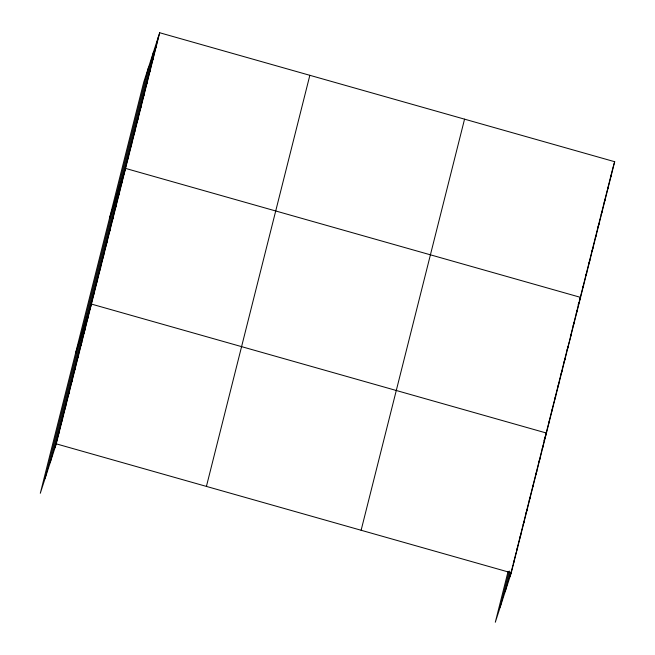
<?xml version="1.0" encoding="UTF-8"?>
<svg xmlns="http://www.w3.org/2000/svg" width="655" height="655" viewBox="0 0 655 655"><rect width="100%" height="100%" fill="white"/><g stroke="black" fill="none" stroke-linecap="round" stroke-linejoin="round"><path stroke-width="0.98" d="M45.162 478.216L148.603 67.113M50.181 462.684L153.614 51.589M55.045 447.619L158.485 36.516M159.697 32.75L143.732 82.186L40.299 493.281L56.264 443.853L159.697 32.75L614.701 161.72L511.268 572.814L495.303 622.25L508.092 571.422M206.415 486.411L309.848 75.309M361.118 530.255L464.551 119.161M500.166 607.177L509.271 571.013M505.185 591.653L510.098 572.102M510.048 576.58L513.004 564.856M516.197 552.149L513.25 563.873L514.462 560.107M522.837 525.752L516.443 551.166L517.663 547.4M523.083 524.778L538.582 463.2M541.775 450.493L538.828 462.225L540.039 458.459M548.325 424.473L542.021 449.518L543.241 445.752M548.562 423.523L554.286 400.762M557.389 388.423L554.531 399.812L555.743 396.046M560.737 375.143L557.634 387.473L558.846 383.707M560.975 374.193L566.698 351.424M570.284 337.194L579.11 302.094M582.451 288.814L579.347 301.144L580.567 297.378L125.564 168.417L109.598 217.845M582.696 287.864L585.554 276.484M591.522 252.765L585.799 275.534L586.774 272.717M594.863 239.484L591.76 251.815L592.98 248.048M600.832 215.765L595.108 238.535L596.083 235.718M607.275 190.147L601.069 214.815L602.289 211.049M607.521 189.197L613.244 166.427M155.382 48.847L156.594 45.08M152.279 61.185L153.491 57.419M149.176 73.516L150.388 69.749M146.073 85.846L147.285 82.08M142.97 98.184L144.182 94.418M139.867 110.515L141.079 106.749M136.764 122.845L137.976 119.079M133.661 135.184L134.873 131.418M130.558 147.514L131.77 143.748M127.455 159.845L128.667 156.078M121.249 184.513L122.46 180.747M118.146 196.844L119.357 193.078M115.043 209.174L116.254 205.408M111.939 221.513L113.151 217.747M108.836 233.843L110.048 230.077M105.733 246.174L106.945 242.407M102.63 258.512L103.842 254.746M99.527 270.843L100.739 267.076M96.424 283.173L97.636 279.407M93.321 295.511L94.533 291.745M75.464 353.512L91.43 304.076L546.434 433.045L544.002 440.578M87.017 320.549L88.237 316.783M83.824 333.256L85.035 329.49M80.622 345.963L81.842 342.197M77.429 358.67L78.641 354.904M74.228 371.377L75.448 367.611M71.035 384.084L72.246 380.318M67.833 396.791L69.053 393.025M64.64 409.498L65.86 405.732M61.439 422.205L62.659 418.439M58.246 434.912L59.466 431.146M613.481 165.486L614.701 161.72M610.378 177.816L611.598 174.05M607.586 189.205L608.495 186.38M604.172 202.485L605.392 198.719M597.966 227.146L599.186 223.38M588.657 264.145L589.877 260.379M582.762 287.873L583.67 285.048M578.136 304.911L579.045 302.086M576.253 313.475L577.464 309.717M573.15 325.813L574.361 322.047M571.258 334.377L566.943 350.474L568.155 346.708M563.84 362.813L565.052 359.046M561.04 374.202L561.949 371.377M551.428 412.142L552.64 408.376M548.628 423.531L549.537 420.707M535.626 474.932L536.846 471.166M532.433 487.639L533.342 484.815M529.232 500.346L530.452 496.58M526.039 513.045L527.25 509.287M523.14 524.811L524.057 521.994M519.644 538.459L520.856 534.693M56.264 443.853L511.268 572.814"/></g></svg>
